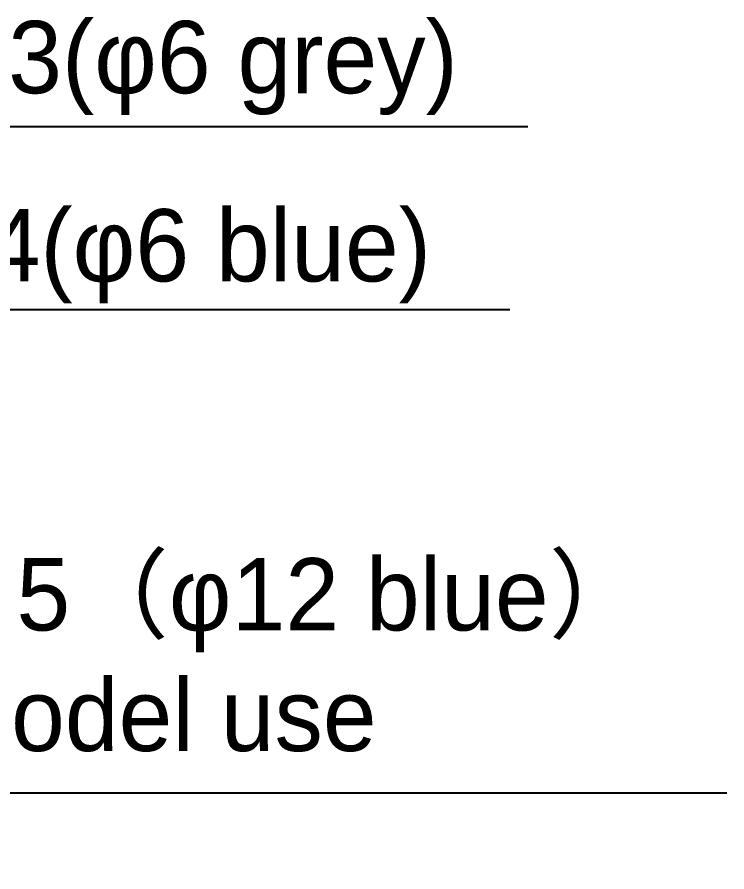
# Model space of a CAD drawing. Header units: millimetres. Extents: x 4086 to 8300, y 123 to 1549.
# Drawn here: x 6976.9 to 7045.6, y 285.2 to 367.9 of the extents above; entities that cross this region are included whole.
import ezdxf
from ezdxf import colors
from ezdxf.entities.mleader import LeaderData, LeaderLine
from ezdxf.math import Vec2, Vec3

# ---------------------------------------------------------------- set-up
doc = ezdxf.new("R2010")
doc.units = ezdxf.units.MM
doc.styles.add('思源黑', font='SourceHanSansCN-Normal.ttf')

msp = doc.modelspace()

# ---------------------------------------------------------------- leaders
ml = msp.add_multileader_mtext('Standard')
ml.set_content('{\\C7;user air duct }3{\\C256;(φ6 grey)}', style='思源黑')
ml.set_leader_properties()
ml.build(insert=Vec2(0, 0))
ml.multileader.update_dxf_attribs({"text_left_attachment_type": 5, "text_right_attachment_type": 5, "dogleg_length": 1, "arrow_head_size": 6})
ctx = ml.context
ctx.base_point, ctx.char_height, ctx.arrow_head_size, ctx.plane_origin = Vec3(6919.924, 357.355), 7, 6, Vec3(6872.249, 339.055)
ctx.left_attachment, ctx.right_attachment = 5, 5
notes = []
notes.append((ctx, [(0, (1, 1, 0), (6918.924, 357.355), (1, 0), 1, [(0, [(6872.249, 339.055)], 0, [])])]))
ctx.mtext.insert, ctx.mtext.flow_direction = Vec3(6921.924, 367.559), 5
ml = msp.add_multileader_mtext('Standard')
ml.set_content('{\\C7;user air duct }4{\\C256;(φ6 blue)}', style='思源黑')
ml.set_leader_properties()
ml.build(insert=Vec2(0, 0))
ml.multileader.update_dxf_attribs({"text_left_attachment_type": 5, "text_right_attachment_type": 5, "dogleg_length": 1, "arrow_head_size": 6})
ctx = ml.context
ctx.base_point, ctx.char_height, ctx.arrow_head_size, ctx.plane_origin = Vec3(6917.835, 339.636), 7, 6, Vec3(6935.622, 72.334)
ctx.left_attachment, ctx.right_attachment = 5, 5
notes.append((ctx, [(0, (1, 1, 0), (6916.835, 339.636), (1, 0), 1, [(0, [(6873.384, 331.821)], 0, [])])]))
ctx.mtext.insert, ctx.mtext.flow_direction = Vec3(6919.835, 349.344), 5
ml = msp.add_multileader_mtext('Standard')
ml.set_content('{\\C7;user air duct }5（φ12 blue）\\Pclean-type model use', style='思源黑')
ml.set_leader_properties()
ml.build(insert=Vec2(0, 0))
ml.multileader.update_dxf_attribs({"text_left_attachment_type": 5, "text_right_attachment_type": 5, "dogleg_length": 1, "arrow_head_size": 6})
ctx = ml.context
ctx.base_point, ctx.char_height, ctx.arrow_head_size, ctx.plane_origin = Vec3(6920.719, 292.846), 7, 6, Vec3(6892.226, 312.323)
ctx.left_attachment, ctx.right_attachment = 5, 5
notes.append((ctx, [(0, (1, 1, 0), (6919.719, 292.846), (1, 0), 1, [(0, [(6892.226, 312.323)], 0, [])])]))
ctx.mtext.insert, ctx.mtext.flow_direction = Vec3(6922.719, 315.557), 5
for ctx, leaders in notes:
    for number, flags, end, landing, length, lines in leaders:
        leader = LeaderData()
        leader.index, (leader.has_last_leader_line, leader.has_dogleg_vector, leader.attachment_direction) = number, flags
        leader.last_leader_point, leader.dogleg_vector, leader.dogleg_length = Vec3(end), Vec3(landing), length
        for number, points, colour, breaks in lines:
            line = LeaderLine()
            line.index, line.vertices, line.color, line.breaks = number, Vec3.list(points), colors.encode_raw_color(colour), breaks
            leader.lines.append(line)
        ctx.leaders.append(leader)

doc.saveas('drawing.dxf')
